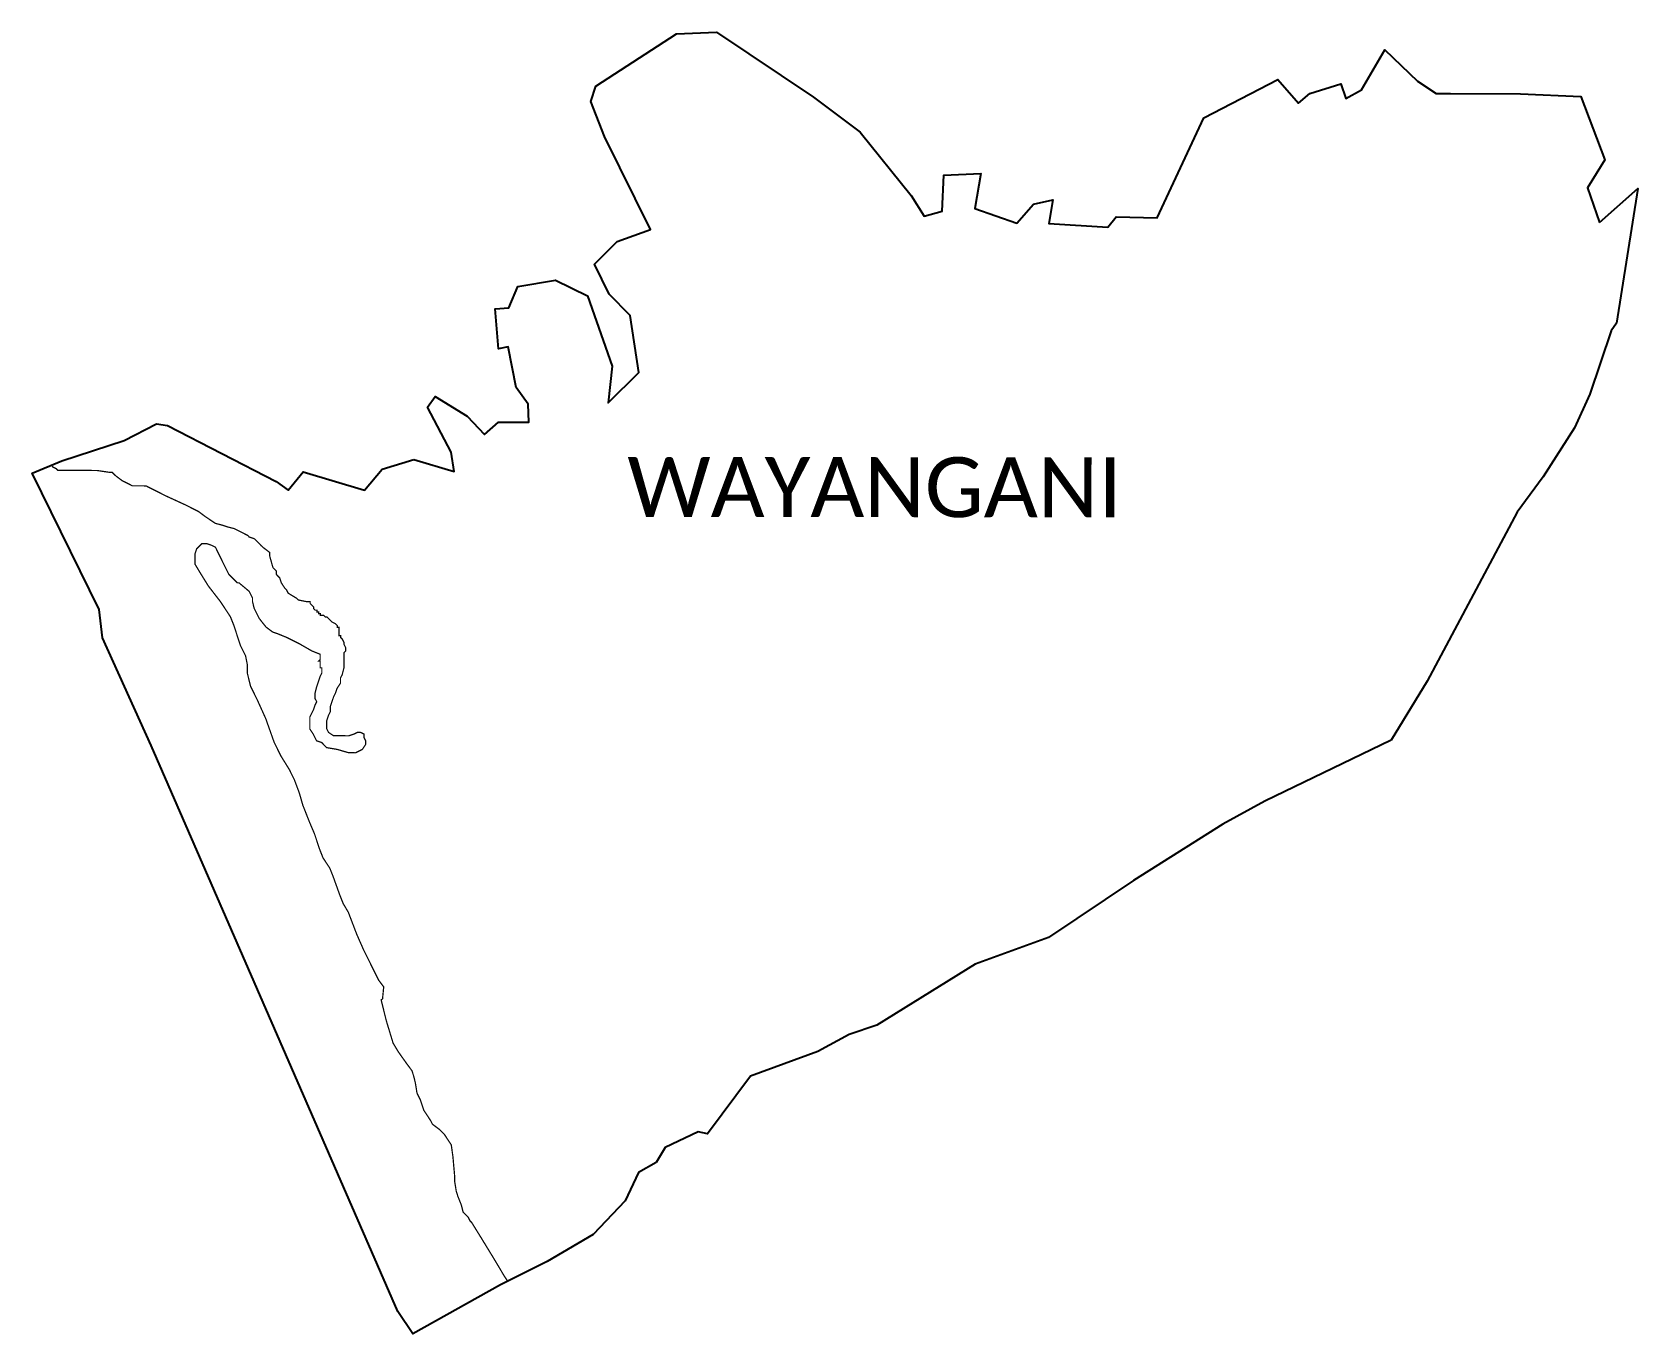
# Model space of a CAD drawing. Header units: metres. Extents: x 350006 to 353852, y 1754815 to 1757932.
import ezdxf

# ---------------------------------------------------------------- set-up
doc = ezdxf.new("R2010")
doc.units = ezdxf.units.M
for name, color, linetype in [('HAZARDS LINE', 1, 'Continuous'), ('village', 3, 'Continuous'), ('VILLAGE NAME', 250, 'Continuous')]:
    doc.layers.add(name, color=color, linetype=linetype)
doc.styles.get("Standard").update_dxf_attribs({"font": 'simplex.shx'})

msp = doc.modelspace()

# ---------------------------------------------------------------- linework, layer by layer
at = {"color": 3, "true_color": 0x00ff00, "flags": 128}
msp.add_lwpolyline([(350845, 1756885.9), (350920.2, 1756909)], dxfattribs=at)
at = {"layer": 'HAZARDS LINE', "lineweight": 18, "const_width": 3}
msp.add_lwpolyline([(351145.1, 1754941.4), (351137, 1754953.7), (351112.4, 1754995), (351079.5, 1755048.8), (351059, 1755081.8), (351054.9, 1755086), (351050.8, 1755094.2), (351038.5, 1755106.7), (351034.4, 1755123.2), (351026.2, 1755143.8), (351022.2, 1755156.2), (351018.1, 1755181), (351018.2, 1755193.4), (351014.2, 1755238.8), (351010.2, 1755267.7), (351002, 1755280.1), (350993.8, 1755292.5), (350981.4, 1755304.9), (350965, 1755317.3), (350960.9, 1755325.6), (350944.5, 1755350.4), (350936.3, 1755375.2), (350928.1, 1755391.7), (350924.1, 1755416.5), (350920, 1755433), (350915.9, 1755445.4), (350903.6, 1755462), (350883.1, 1755490.9), (350870.8, 1755511.6), (350854.5, 1755565.3), (350842.3, 1755614.8), (350845.6, 1755617.4), (350848.4, 1755645.9), (350836.2, 1755662.2), (350824.1, 1755686.6), (350799.9, 1755735.4), (350783.8, 1755772), (350763.6, 1755824.9), (350751.5, 1755845.2), (350743.4, 1755865.5), (350727.3, 1755910.3), (350719.2, 1755930.6), (350711.1, 1755942.8), (350703.1, 1755955), (350695, 1755975.4), (350682.9, 1756011.9), (350670.8, 1756040.4), (350654.7, 1756081.1), (350646.6, 1756109.5), (350634.5, 1756142.1), (350622.4, 1756166.5), (350602.2, 1756199), (350586.1, 1756231.6), (350565.9, 1756288.5), (350545.7, 1756333.2), (350537.7, 1756349.5), (350529.6, 1756365.8), (350525.6, 1756382), (350521.6, 1756398.3), (350521.6, 1756418.6), (350517.6, 1756438.9), (350505.5, 1756463.3), (350497.4, 1756487.7), (350489.4, 1756512.1), (350481.3, 1756532.4), (350473.2, 1756544.7), (350457.1, 1756569.1), (350428.7, 1756605.7), (350408.5, 1756638.3), (350396.4, 1756658.6), (350396.5, 1756683), (350400.6, 1756695.2), (350404.6, 1756699.2), (350412.8, 1756707.3), (350425, 1756707.3), (350437.1, 1756703.2), (350445.3, 1756699.1), (350449.3, 1756691), (350465.4, 1756658.4), (350477.6, 1756634), (350481.6, 1756629.9), (350497.8, 1756613.6), (350501.9, 1756613.6), (350526.2, 1756593.2), (350530.2, 1756585.1), (350534.3, 1756577), (350534.2, 1756568.9), (350538.2, 1756552.6), (350542.3, 1756544.5), (350550.4, 1756528.2), (350566.5, 1756507.8), (350582.8, 1756495.6), (350594.9, 1756491.5), (350615.2, 1756483.3), (350647.7, 1756467), (350676, 1756450.7), (350696.3, 1756442.5), (350696.3, 1756430.3), (350692.2, 1756426.2), (350696.3, 1756426.2), (350696.2, 1756410), (350700.3, 1756410), (350700.3, 1756397.8), (350696.2, 1756389.7), (350692.1, 1756377.5), (350688, 1756365.3), (350683.9, 1756349.1), (350683.8, 1756336.9), (350687.9, 1756328.8), (350683.8, 1756320.6), (350679.7, 1756308.5), (350671.5, 1756292.2), (350671.4, 1756263.8), (350679.5, 1756251.6), (350687.6, 1756235.3), (350699.8, 1756231.2), (350711.9, 1756219), (350736.3, 1756214.9), (350764.7, 1756206.7), (350780.9, 1756206.6), (350797.2, 1756214.7), (350805.4, 1756226.9), (350805.4, 1756235), (350801.3, 1756243.1), (350801.4, 1756251.3), (350793.3, 1756255.3), (350785.1, 1756255.4), (350777, 1756251.3), (350764.8, 1756247.3), (350728.3, 1756247.4), (350716.1, 1756255.6), (350712.1, 1756263.7), (350712.1, 1756284), (350716.2, 1756296.2), (350720.3, 1756304.3), (350720.3, 1756316.5), (350724.4, 1756328.7), (350728.5, 1756340.8), (350732.6, 1756348.9), (350736.7, 1756361.1), (350744.9, 1756373.3), (350744.9, 1756385.5), (350749, 1756393.6), (350753.1, 1756409.8), (350753.2, 1756446.4), (350757.3, 1756450.4), (350757.3, 1756458.5), (350753.2, 1756466.7), (350753.3, 1756470.7), (350749.2, 1756478.9), (350745.2, 1756482.9), (350745.2, 1756487), (350741.1, 1756487), (350741.2, 1756507.3), (350737.1, 1756507.3), (350737.1, 1756511.4), (350733.1, 1756515.5), (350725, 1756519.6), (350720.9, 1756523.6), (350712.8, 1756531.8), (350708.8, 1756531.8), (350704.7, 1756535.9), (350696.6, 1756535.9), (350696.6, 1756540), (350692.5, 1756540), (350692.5, 1756544), (350688.5, 1756544), (350688.5, 1756548.1), (350684.4, 1756548.1), (350680.4, 1756552.2), (350680.4, 1756556.2), (350676.3, 1756560.3), (350672.3, 1756564.4), (350672.3, 1756568.5), (350664.2, 1756568.5), (350643.9, 1756572.6), (350639.8, 1756576.7), (350619.6, 1756588.9), (350615.5, 1756597.1), (350611.5, 1756601.1), (350603.4, 1756613.3), (350599.4, 1756625.5), (350595.3, 1756629.6), (350591.3, 1756633.7), (350591.3, 1756641.8), (350587.2, 1756645.9), (350583.2, 1756650), (350575.2, 1756678.4), (350575.2, 1756686.5), (350559, 1756698.8), (350554.9, 1756702.8), (350550.9, 1756706.9), (350538.7, 1756719.1), (350526.5, 1756723.2), (350522.5, 1756727.3), (350490.1, 1756743.6), (350473.8, 1756747.7), (350461.6, 1756751.8), (350445.4, 1756756), (350421.1, 1756772.3), (350404.9, 1756784.5), (350372.4, 1756800.8), (350327.8, 1756821.3), (350303.5, 1756833.5), (350279.2, 1756845.8), (350246.7, 1756845.9), (350230.4, 1756854.1), (350222.3, 1756858.1), (350206.1, 1756870.4), (350198, 1756878.5), (350189.9, 1756878.5), (350161.5, 1756882.7), (350068.1, 1756882.9), (350064, 1756887), (350055.9, 1756891.1), (350052.9, 1756895.7)], dxfattribs=at)
at = {"layer": 'village', "color": 3, "true_color": 0x00ff00}
for points in [[(350920.2, 1756909, 0), (351017.4, 1756880.5, 0), (351010, 1756926.6, 0), (350953.1, 1757034.5, 0), (350971.6, 1757059.5, 0), (351048.2, 1757012.6, 0), (351089.4, 1756969.2, 0), (351123.4, 1756998.1, 0), (351195.9, 1756998.2, 0), (351194.2, 1757041.8, 0), (351165.3, 1757081.2, 0), (351146.4, 1757179.1, 0), (351123.5, 1757173.9, 0), (351115, 1757269.7, 0), (351148, 1757271.8, 0), (351169.5, 1757323.3, 0), (351259.8, 1757338.8, 0), (351336.7, 1757301.3, 0), (351395.3, 1757132.5, 0), (351385.8, 1757044.7, 0), (351459.1, 1757117, 0), (351438.7, 1757253.9, 0), (351388.1, 1757305.2, 0), (351353, 1757376.9, 0), (351407.6, 1757431.3, 0), (351487.2, 1757460.1, 0), (351376.7, 1757682.1, 0), (351344.7, 1757766.2, 0), (351356.5, 1757803.2, 0), (351549.5, 1757928.1, 0), (351645, 1757932.5, 0), (351877.4, 1757776.6, 0), (351989.3, 1757692.7, 0), (352111.8, 1757540.8, 0), (352142.5, 1757491.9, 0), (352185.6, 1757503.3, 0), (352189.9, 1757589.7, 0), (352277.9, 1757593.8, 0), (352264.1, 1757510.3, 0), (352364.5, 1757474.9, 0), (352404.2, 1757520.6, 0), (352451, 1757531.1, 0), (352440.7, 1757474.3, 0), (352582.5, 1757465.5, 0), (352601.9, 1757490, 0), (352700.5, 1757487.9, 0), (352812.1, 1757727.2, 0), (352989.4, 1757818.6, 0), (353038.8, 1757762.3, 0), (353066.4, 1757785.2, 0), (353140.1, 1757808.7, 0), (353152, 1757773.1, 0), (353189.8, 1757794.4, 0), (353245.4, 1757890.2, 0), (353323.7, 1757815.3, 0), (353368.8, 1757785.7, 0), (353402.8, 1757785.8, 0), (353570.1, 1757784.6, 0), (353714.9, 1757778.4, 0), (353772.3, 1757626.7, 0), (353730.9, 1757559.5, 0), (353759.8, 1757476.3, 0)], [(353759.8, 1757476.3, 0), (353851.6, 1757558, 0), (353800, 1757235.2, 0), (353787.4, 1757217.4, 0), (353736.7, 1757065.1, 0), (353699.4, 1756984.8, 0), (353624.4, 1756867.7, 0), (353562.7, 1756783, 0), (353347.2, 1756378.4, 0), (353260.5, 1756236.9, 0), (352958.4, 1756090.4, 0), (352857.8, 1756035.5, 0), (352643.7, 1755900.5, 0), (352440.2, 1755764.2, 0), (352264.3, 1755700.6, 0), (352029.2, 1755554.7, 0), (351963.2, 1755532.1, 0), (351888.1, 1755491.2, 0), (351727, 1755432.4, 0), (351623.6, 1755294.1, 0), (351601.3, 1755298.7, 0), (351522.6, 1755261.1, 0), (351501, 1755225.4, 0), (351458.7, 1755201.6, 0), (351426.7, 1755133.7, 0), (351349.9, 1755053.1, 0), (351239.6, 1754988.1, 0), (351128, 1754932.9, 0), (350918.1, 1754815, 0), (350882.5, 1754868.3, 0), (350291.9, 1756224.1, 0), (350175.4, 1756481.6, 0), (350167.1, 1756550, 0), (350006.5, 1756876.3, 0), (350077.4, 1756906, 0), (350227.2, 1756954.1, 0), (350304.2, 1756994.7, 0), (350330.8, 1756990.7, 0), (350591.2, 1756856.3, 0), (350619.4, 1756835.5, 0), (350655.7, 1756879.3, 0), (350802.2, 1756835.2, 0), (350845, 1756885.9, 0)]]:
    msp.add_polyline3d(points, dxfattribs=at)

# ---------------------------------------------------------------- texts
at = {"layer": 'VILLAGE NAME', "insert": (351431.8, 1756914.8), "char_height": 143.7, "attachment_point": 1, "rotation": 359.9793}
msp.add_mtext_dynamic_manual_height_columns('{\\fCalibri|b0|i0|c0|p34;WAYANGANI}', width=1418, gutter_width=718.5, heights=[0], dxfattribs=at)

doc.saveas('drawing.dxf')
